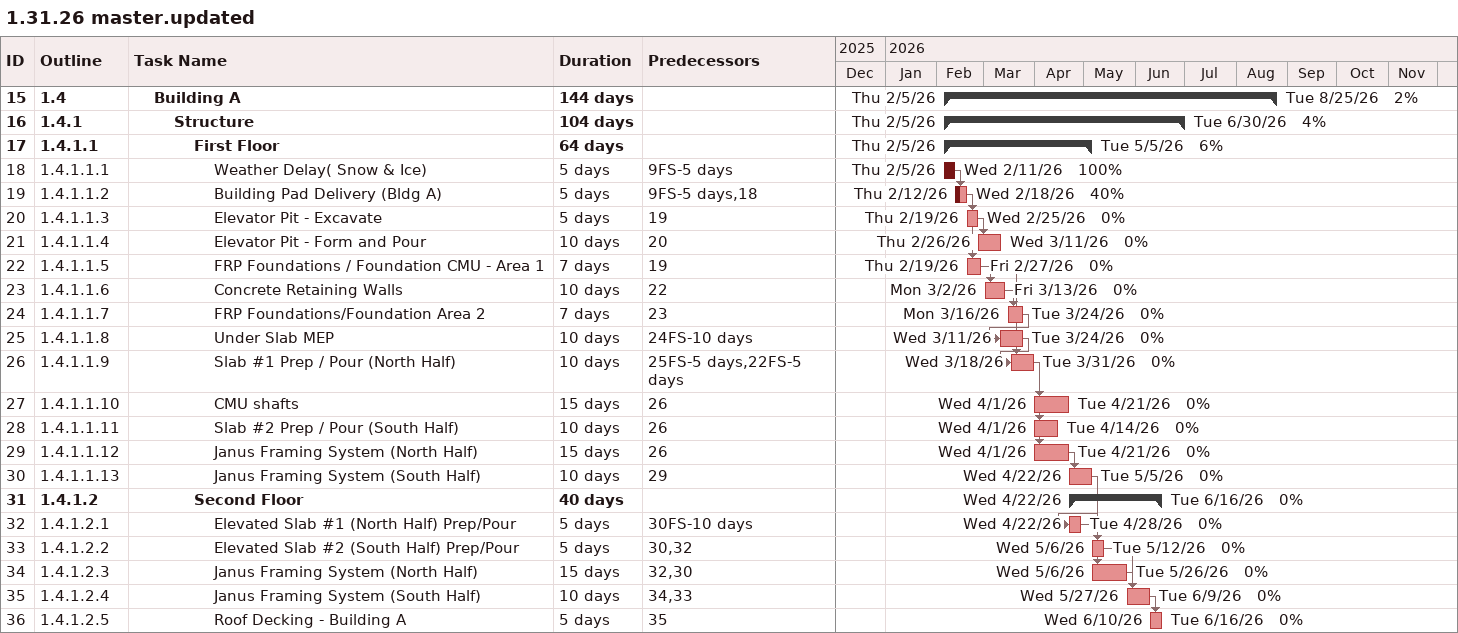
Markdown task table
1.31.26 master.updated

| ID | WBS | Task | Duration | Start | Finish | Predecessors | % complete |
|---|---|---|---|---|---|---|---|
| 15 | 1.4 | **Building A** | 144d | 2026-02-05 | 2026-08-25 |  | 2 |
| 16 | 1.4.1 | **Structure** | 104d | 2026-02-05 | 2026-06-30 |  | 4 |
| 17 | 1.4.1.1 | **First Floor** | 64d | 2026-02-05 | 2026-05-05 |  | 6 |
| 18 | 1.4.1.1.1 | Weather Delay( Snow & Ice) | 5d | 2026-02-05 | 2026-02-11 | 9FS-5d | 100 |
| 19 | 1.4.1.1.2 | Building Pad Delivery (Bldg A) | 5d | 2026-02-12 | 2026-02-18 | 9FS-5d, 18 | 40 |
| 20 | 1.4.1.1.3 | Elevator Pit - Excavate | 5d | 2026-02-19 | 2026-02-25 | 19 | 0 |
| 21 | 1.4.1.1.4 | Elevator Pit - Form and Pour | 10d | 2026-02-26 | 2026-03-11 | 20 | 0 |
| 22 | 1.4.1.1.5 | FRP Foundations / Foundation CMU - Area 1 | 7d | 2026-02-19 | 2026-02-27 | 19 | 0 |
| 23 | 1.4.1.1.6 | Concrete Retaining Walls | 10d | 2026-03-02 | 2026-03-13 | 22 | 0 |
| 24 | 1.4.1.1.7 | FRP Foundations/Foundation Area 2 | 7d | 2026-03-16 | 2026-03-24 | 23 | 0 |
| 25 | 1.4.1.1.8 | Under Slab MEP | 10d | 2026-03-11 | 2026-03-24 | 24FS-10d | 0 |
| 26 | 1.4.1.1.9 | Slab #1 Prep / Pour (North Half) | 10d | 2026-03-18 | 2026-03-31 | 25FS-5d, 22FS-5d | 0 |
| 27 | 1.4.1.1.10 | CMU shafts | 15d | 2026-04-01 | 2026-04-21 | 26 | 0 |
| 28 | 1.4.1.1.11 | Slab #2 Prep / Pour (South Half) | 10d | 2026-04-01 | 2026-04-14 | 26 | 0 |
| 29 | 1.4.1.1.12 | Janus Framing System (North Half) | 15d | 2026-04-01 | 2026-04-21 | 26 | 0 |
| 30 | 1.4.1.1.13 | Janus Framing System (South Half) | 10d | 2026-04-22 | 2026-05-05 | 29 | 0 |
| 31 | 1.4.1.2 | **Second Floor** | 40d | 2026-04-22 | 2026-06-16 |  | 0 |
| 32 | 1.4.1.2.1 | Elevated Slab #1 (North Half) Prep/Pour | 5d | 2026-04-22 | 2026-04-28 | 30FS-10d | 0 |
| 33 | 1.4.1.2.2 | Elevated Slab #2 (South Half) Prep/Pour | 5d | 2026-05-06 | 2026-05-12 | 30, 32 | 0 |
| 34 | 1.4.1.2.3 | Janus Framing System (North Half) | 15d | 2026-05-06 | 2026-05-26 | 32, 30 | 0 |
| 35 | 1.4.1.2.4 | Janus Framing System (South Half) | 10d | 2026-05-27 | 2026-06-09 | 34, 33 | 0 |
| 36 | 1.4.1.2.5 | Roof Decking - Building A | 5d | 2026-06-10 | 2026-06-16 | 35 | 0 |
